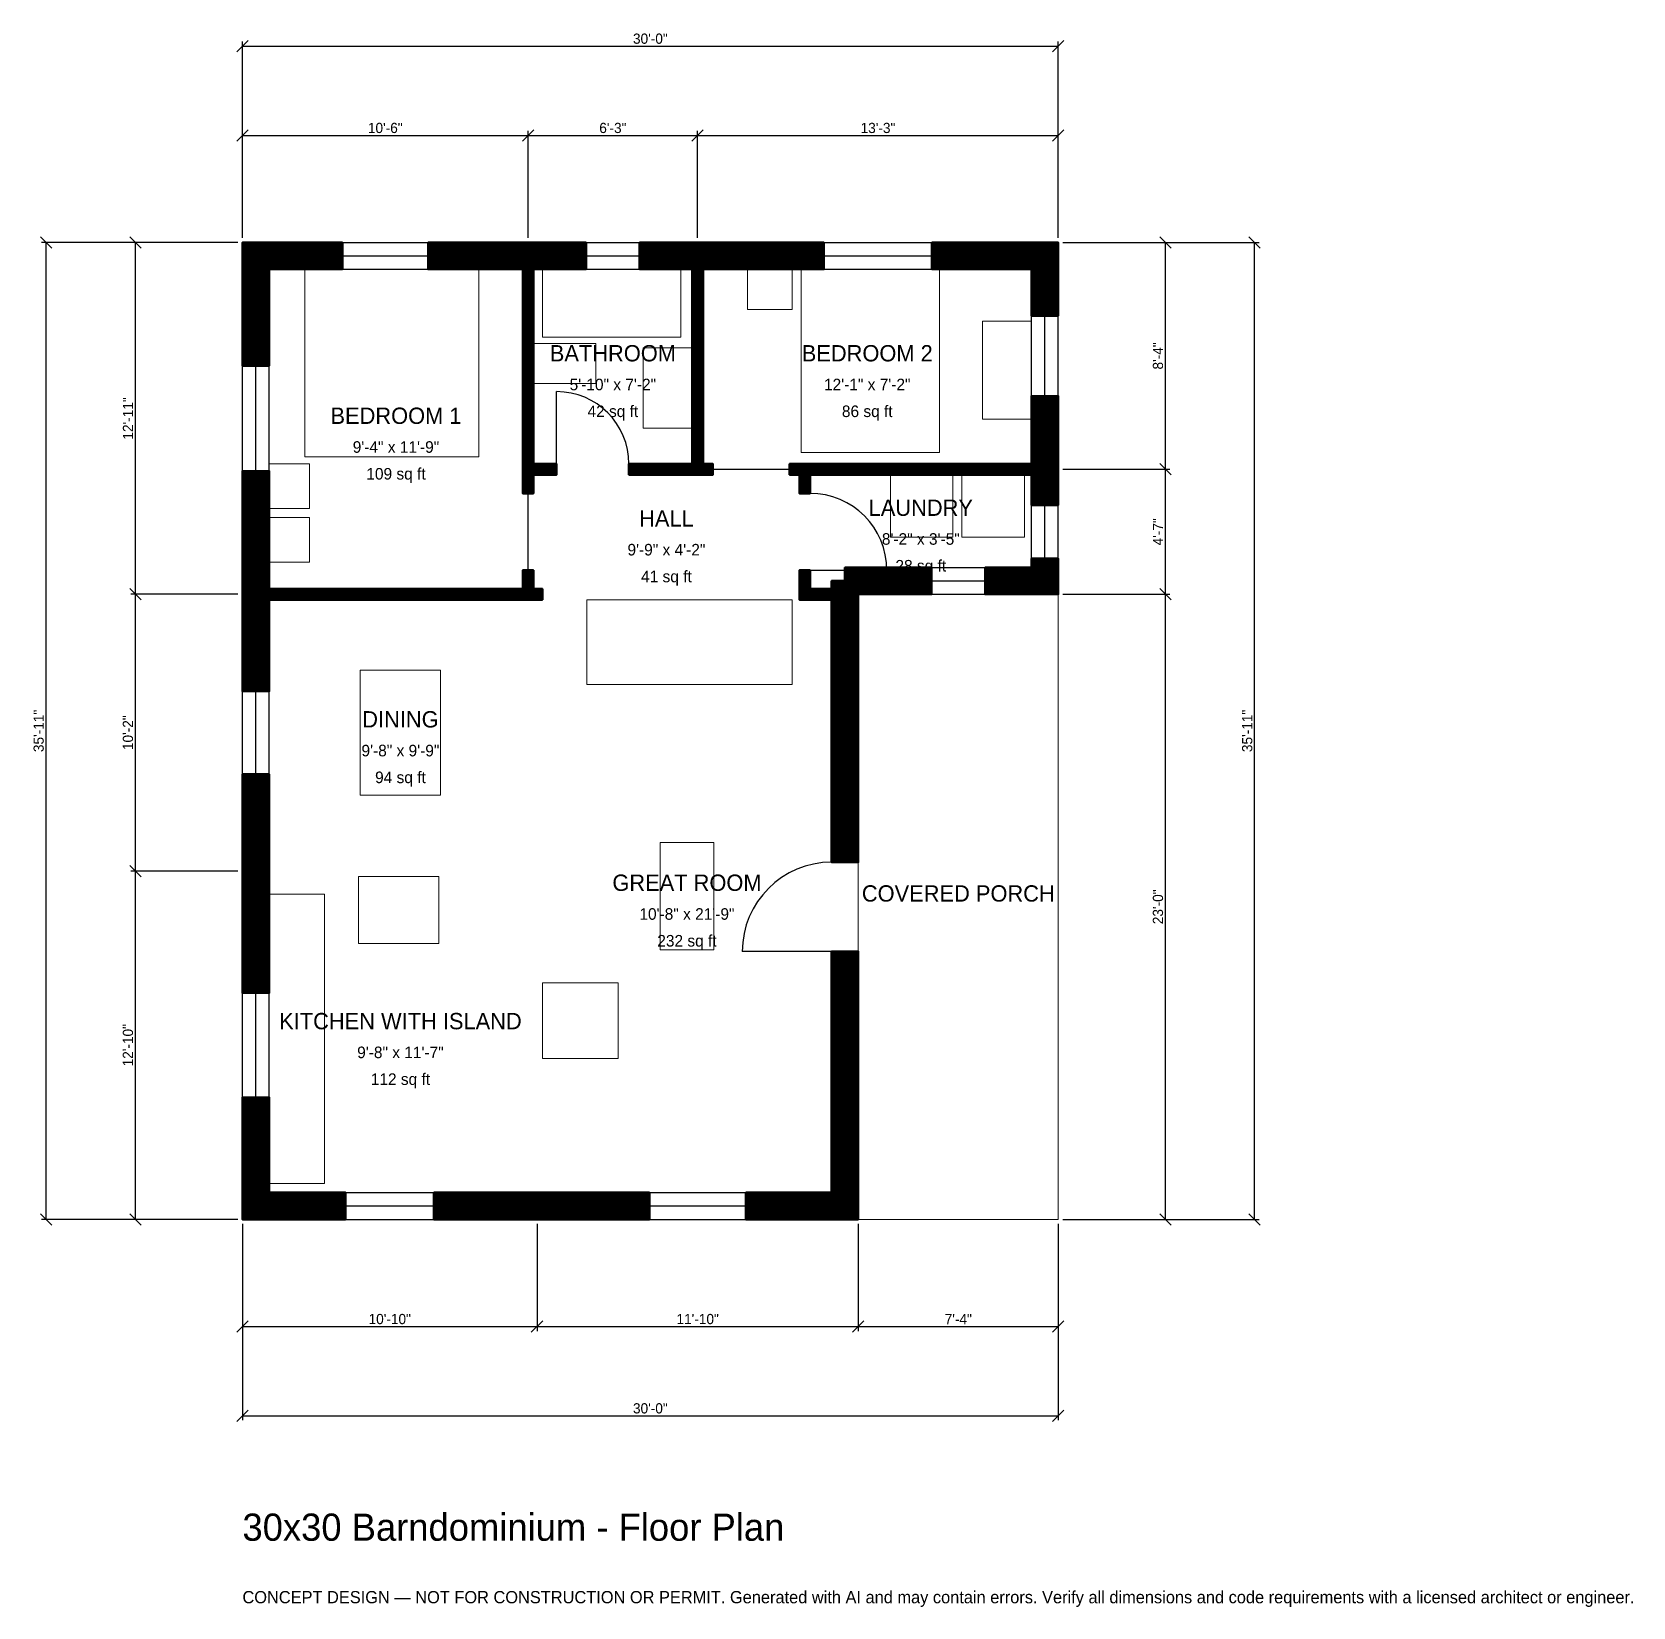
# Model space of a CAD drawing. Header units: inches. Extents: x -93 to 613, y -171 to 524.
import ezdxf
from ezdxf.enums import TextEntityAlignment as Align

# ---------------------------------------------------------------- set-up
doc = ezdxf.new("R2010")
doc.units = ezdxf.units.IN
doc.header["$MEASUREMENT"] = 0
doc.linetypes.add('DASHED', pattern=[0.6, 0.5, -0.1])
for name, color, linetype, lineweight in [('A-ANNO-DIMS', 1, 'Continuous', 13), ('A-ANNO-TEXT', 7, 'Continuous', 18), ('A-AREA-IDEN', 7, 'Continuous', 18), ('A-DOOR', 2, 'Continuous', 25), ('A-FLOR-FIXT', 9, 'Continuous', 13), ('A-FURN', 9, 'Continuous', 13), ('A-GLAZ', 4, 'Continuous', 25), ('A-SITE-PAVE', 8, 'Continuous', 13), ('A-WALL', 7, 'Continuous', 50), ('A-WALL-PATT', 8, 'Continuous', 13)]:
    doc.layers.add(name, color=color, linetype=linetype, lineweight=lineweight)
doc.dimstyles.new('PLAN', dxfattribs={"dimtxt": 4.5, "dimasz": 3, "dimexe": 2, "dimexo": 2, "dimgap": 1, "dimtad": 1, "dimdec": 0, "dimlunit": 4, "dimtsz": 2.5, "dimcen": 2.5, "dimclrd": 1, "dimclre": 1, "dimazin": 3, "dimtfac": 1, "dimtmove": 0, "dimatfit": 3})

msp = doc.modelspace()

# ---------------------------------------------------------------- hatches: boundary and pattern name
at = {"layer": 'A-WALL-PATT'}
h = msp.add_hatch(dxfattribs=at)
h.set_pattern_fill('ANSI31', color=8, scale=0.8)
h.paths.add_polyline_path([(0, 0), (0, 11.811), (0, 11.811), (0, 53.7402), (11.811, 53.7402), (11.811, 11.811), (45.4724, 11.811), (45.4724, 0), (11.811, 0), (11.811, 0), (0, 0), (0, 0), (0, 0)])
h.paths.add_polyline_path([(0, 147.6378), (0, 159.4488), (0, 196.2598), (11.811, 196.2598), (11.811, 159.4488), (11.811, 147.6378), (11.811, 99.8031), (0, 99.8031), (0, 147.6378)])
h.paths.add_polyline_path([(0, 269.685), (0, 273.2283), (0, 273.2283), (0, 277.9528), (0, 277.9528), (0, 281.4961), (0, 329.9213), (11.811, 329.9213), (11.811, 281.4961), (11.811, 277.9528), (123.622, 277.9528), (123.622, 286.2205), (128.3465, 286.2205), (128.3465, 277.9528), (132.2835, 277.9528), (132.2835, 273.2283), (128.3465, 273.2283), (123.622, 273.2283), (11.811, 273.2283), (11.811, 269.685), (11.811, 232.874), (0, 232.874), (0, 269.685)])
h.paths.add_polyline_path([(0, 418.8976), (0, 418.8976), (0, 430.7087), (0, 430.7087), (0, 430.7087), (11.811, 430.7087), (11.811, 430.7087), (44.0945, 430.7087), (44.0945, 418.8976), (11.811, 418.8976), (11.811, 376.378), (0, 376.378), (0, 418.8976)])
h.paths.add_polyline_path([(120.0787, 430.7087), (120.0787, 430.7087), (123.622, 430.7087), (123.622, 430.7087), (128.3465, 430.7087), (128.3465, 430.7087), (151.5748, 430.7087), (151.5748, 418.8976), (131.8898, 418.8976), (131.8898, 418.8976), (128.3465, 418.8976), (128.3465, 333.0709), (138.5827, 333.0709), (138.5827, 328.3465), (128.3465, 328.3465), (128.3465, 320.0787), (123.622, 320.0787), (123.622, 328.3465), (123.622, 333.0709), (123.622, 418.8976), (81.8898, 418.8976), (81.8898, 430.7087), (120.0787, 430.7087)])
h.paths.add_polyline_path([(194.8819, 430.7087), (198.4252, 430.7087), (198.4252, 430.7087), (203.1496, 430.7087), (203.1496, 430.7087), (206.6929, 430.7087), (256.4961, 430.7087), (256.4961, 418.8976), (206.6929, 418.8976), (203.1496, 418.8976), (203.1496, 333.0709), (207.4803, 333.0709), (207.4803, 328.3465), (203.1496, 328.3465), (198.4252, 328.3465), (170.4724, 328.3465), (170.4724, 333.0709), (198.4252, 333.0709), (198.4252, 418.8976), (194.8819, 418.8976), (175.1969, 418.8976), (175.1969, 430.7087), (194.8819, 430.7087)])
h.paths.add_polyline_path([(348.0315, 430.7087), (348.0315, 430.7087), (359.8425, 430.7087), (359.8425, 430.7087), (359.8426, 430.7087), (359.8426, 418.8976), (359.8425, 418.8976), (359.8425, 398.4252), (348.0315, 398.4252), (348.0315, 418.8976), (304.1339, 418.8976), (304.1339, 430.7087), (348.0315, 430.7087)])
h.paths.add_polyline_path([(359.8425, 336.6142), (359.8425, 333.0709), (359.8426, 333.0709), (359.8426, 328.3465), (359.8425, 328.3465), (359.8425, 324.8031), (359.8425, 314.9606), (348.0315, 314.9606), (348.0315, 324.8031), (348.0315, 328.3465), (250.3937, 328.3465), (250.3937, 320.0787), (245.6693, 320.0787), (245.6693, 328.3465), (245.6693, 328.3465), (241.3386, 328.3465), (241.3386, 333.0709), (245.6693, 333.0709), (245.6693, 333.0709), (250.3937, 333.0709), (348.0315, 333.0709), (348.0315, 336.6142), (348.0315, 362.9921), (359.8425, 362.9921), (359.8425, 336.6142)])
h.paths.add_polyline_path([(359.8425, 287.4016), (359.8426, 287.4016), (359.8426, 275.5906), (359.8425, 275.5906), (359.8425, 275.5905), (348.0315, 275.5905), (348.0315, 275.5906), (327.5591, 275.5906), (327.5591, 287.4016), (348.0315, 287.4016), (348.0315, 291.3386), (359.8425, 291.3386), (359.8425, 287.4016)])
h.paths.add_polyline_path([(274.0157, 275.5906), (274.0157, 275.5905), (271.6536, 275.5905), (271.6536, 273.2283), (271.6535, 273.2283), (271.6535, 157.4803), (259.8425, 157.4803), (259.8425, 273.2283), (250.3937, 273.2283), (245.6693, 273.2283), (245.6693, 273.2283), (245.6693, 277.9528), (245.6693, 277.9528), (245.6693, 286.2205), (250.3937, 286.2205), (250.3937, 277.9528), (259.8425, 277.9528), (259.8425, 281.4961), (265.748, 281.4961), (265.748, 287.4016), (303.937, 287.4016), (303.937, 275.5906), (274.0157, 275.5906)])
h.paths.add_polyline_path([(271.6535, 11.811), (271.6536, 11.811), (271.6536, 0), (271.6535, 0), (271.6535, 0), (259.8425, 0), (259.8425, 0), (222.0472, 0), (222.0472, 11.811), (259.8425, 11.811), (259.8425, 118.1102), (271.6535, 118.1102), (271.6535, 11.811)])
h.paths.add_polyline_path([(135.8268, 0), (124.0157, 0), (84.4488, 0), (84.4488, 11.811), (124.0157, 11.811), (135.8268, 11.811), (179.5276, 11.811), (179.5276, 0), (135.8268, 0)])

# ---------------------------------------------------------------- linework, layer by layer
at = {"layer": 'A-DOOR'}
for p, q in [((138.5827, 333.0709), (138.5827, 364.9606)), ((207.4803, 330.7087), (241.3386, 330.7087)), ((125.9843, 286.2205), (125.9843, 320.0787)), ((250.3937, 286.2205), (284.252, 286.2205)), ((259.8425, 118.1102), (220.4724, 118.1102))]:
    msp.add_line(p, q, dxfattribs=at)
for centre, radius, start, end in [((138.5827, 333.0709), 31.8898, 0, 90), ((250.3937, 286.2205), 33.8583, 0, 90), ((259.8425, 118.1102), 39.3701, 90, 180)]:
    msp.add_arc(centre, radius, start, end, dxfattribs=at)
at = {"layer": 'A-FLOR-FIXT'}
for points in [[(132.2835, 388.9764), (193.3071, 388.9764), (193.3071, 418.8976), (132.2835, 418.8976)], [(128.3465, 368.5039), (155.9055, 368.5039), (155.9055, 386.2205), (128.3465, 386.2205)], [(176.7717, 348.8189), (198.4252, 348.8189), (198.4252, 384.252), (176.7717, 384.252)], [(11.811, 15.748), (36.2205, 15.748), (36.2205, 143.3071), (11.811, 143.3071)]]:
    msp.add_lwpolyline(points, close=True, dxfattribs=at)
at = {"layer": 'A-FURN'}
for points in [[(27.5591, 336.2205), (104.3307, 336.2205), (104.3307, 418.8976), (27.5591, 418.8976)], [(222.8346, 401.1811), (242.5197, 401.1811), (242.5197, 418.8976), (222.8346, 418.8976)], [(246.4567, 338.189), (307.4803, 338.189), (307.4803, 418.8976), (246.4567, 418.8976)], [(326.378, 352.7559), (348.0315, 352.7559), (348.0315, 396.063), (326.378, 396.063)], [(11.811, 313.3858), (29.5276, 313.3858), (29.5276, 333.0709), (11.811, 333.0709)], [(285.8268, 300.7874), (313.3858, 300.7874), (313.3858, 328.3465), (285.8268, 328.3465)], [(317.3228, 300.7874), (344.8819, 300.7874), (344.8819, 328.3465), (317.3228, 328.3465)], [(11.811, 289.7638), (29.5276, 289.7638), (29.5276, 309.4488), (11.811, 309.4488)], [(151.9685, 235.8268), (242.5197, 235.8268), (242.5197, 273.2283), (151.9685, 273.2283)], [(51.9685, 187.0079), (87.4016, 187.0079), (87.4016, 242.126), (51.9685, 242.126)], [(184.252, 118.8976), (207.874, 118.8976), (207.874, 166.1417), (184.252, 166.1417)], [(51.1811, 121.6535), (86.6142, 121.6535), (86.6142, 151.1811), (51.1811, 151.1811)], [(132.2835, 70.8661), (165.748, 70.8661), (165.748, 104.3307), (132.2835, 104.3307)]]:
    msp.add_lwpolyline(points, close=True, dxfattribs=at)
at = {"layer": 'A-GLAZ'}
for p, q in [((44.0945, 430.7087), (81.8898, 430.7087)), ((44.0945, 424.8031), (81.8898, 424.8031)), ((151.5748, 430.7087), (175.1969, 430.7087)), ((151.5748, 424.8031), (175.1969, 424.8031)), ((256.4961, 430.7087), (304.1339, 430.7087)), ((256.4961, 424.8031), (304.1339, 424.8031)), ((44.0945, 418.8976), (81.8898, 418.8976)), ((151.5748, 418.8976), (175.1969, 418.8976)), ((256.4961, 418.8976), (304.1339, 418.8976)), ((348.0315, 362.9921), (348.0315, 398.4252)), ((353.937, 362.9921), (353.937, 398.4252)), ((359.8425, 362.9921), (359.8425, 398.4252)), ((0, 329.9213), (0, 376.378)), ((5.9055, 329.9213), (5.9055, 376.378)), ((11.811, 329.9213), (11.811, 376.378)), ((348.0315, 291.3386), (348.0315, 314.9606)), ((353.937, 291.3386), (353.937, 314.9606)), ((359.8425, 291.3386), (359.8425, 314.9606)), ((303.937, 287.4016), (327.5591, 287.4016)), ((303.937, 281.4961), (327.5591, 281.4961)), ((303.937, 275.5906), (327.5591, 275.5906)), ((0, 196.2598), (0, 232.874)), ((5.9055, 196.2598), (5.9055, 232.874)), ((11.811, 196.2598), (11.811, 232.874)), ((0, 53.7402), (0, 99.8031)), ((5.9055, 53.7402), (5.9055, 99.8031)), ((11.811, 53.7402), (11.811, 99.8031)), ((45.4724, 11.811), (84.4488, 11.811)), ((179.5276, 11.811), (222.0472, 11.811)), ((45.4724, 5.9055), (84.4488, 5.9055)), ((45.4724, 0), (84.4488, 0)), ((179.5276, 5.9055), (222.0472, 5.9055)), ((179.5276, 0), (222.0472, 0))]:
    msp.add_line(p, q, dxfattribs=at)
at = {"layer": 'A-SITE-PAVE', "linetype": 'DASHED'}
msp.add_lwpolyline([(271.6535, 0), (359.8425, 0), (359.8425, 275.5906), (271.6535, 275.5906)], close=True, dxfattribs=at)
at = {"layer": 'A-WALL'}
for points in [[(0, 418.8976), (0, 418.8976), (0, 430.7087), (0, 430.7087), (0, 430.7087), (11.811, 430.7087), (11.811, 430.7087), (44.0945, 430.7087), (44.0945, 418.8976), (11.811, 418.8976), (11.811, 376.378), (0, 376.378), (0, 418.8976)], [(120.0787, 430.7087), (120.0787, 430.7087), (123.622, 430.7087), (123.622, 430.7087), (128.3465, 430.7087), (128.3465, 430.7087), (151.5748, 430.7087), (151.5748, 418.8976), (131.8898, 418.8976), (131.8898, 418.8976), (128.3465, 418.8976), (128.3465, 333.0709), (138.5827, 333.0709), (138.5827, 328.3465), (128.3465, 328.3465), (128.3465, 320.0787), (123.622, 320.0787), (123.622, 328.3465), (123.622, 333.0709), (123.622, 418.8976), (81.8898, 418.8976), (81.8898, 430.7087), (120.0787, 430.7087)], [(194.8819, 430.7087), (198.4252, 430.7087), (198.4252, 430.7087), (203.1496, 430.7087), (203.1496, 430.7087), (206.6929, 430.7087), (256.4961, 430.7087), (256.4961, 418.8976), (206.6929, 418.8976), (203.1496, 418.8976), (203.1496, 333.0709), (207.4803, 333.0709), (207.4803, 328.3465), (203.1496, 328.3465), (198.4252, 328.3465), (170.4724, 328.3465), (170.4724, 333.0709), (198.4252, 333.0709), (198.4252, 418.8976), (194.8819, 418.8976), (175.1969, 418.8976), (175.1969, 430.7087), (194.8819, 430.7087)], [(348.0315, 430.7087), (348.0315, 430.7087), (359.8425, 430.7087), (359.8425, 430.7087), (359.8426, 430.7087), (359.8426, 418.8976), (359.8425, 418.8976), (359.8425, 398.4252), (348.0315, 398.4252), (348.0315, 418.8976), (304.1339, 418.8976), (304.1339, 430.7087), (348.0315, 430.7087)], [(359.8425, 336.6142), (359.8425, 333.0709), (359.8426, 333.0709), (359.8426, 328.3465), (359.8425, 328.3465), (359.8425, 324.8031), (359.8425, 314.9606), (348.0315, 314.9606), (348.0315, 324.8031), (348.0315, 328.3465), (250.3937, 328.3465), (250.3937, 320.0787), (245.6693, 320.0787), (245.6693, 328.3465), (245.6693, 328.3465), (241.3386, 328.3465), (241.3386, 333.0709), (245.6693, 333.0709), (245.6693, 333.0709), (250.3937, 333.0709), (348.0315, 333.0709), (348.0315, 336.6142), (348.0315, 362.9921), (359.8425, 362.9921), (359.8425, 336.6142)], [(0, 269.685), (0, 273.2283), (0, 273.2283), (0, 277.9528), (0, 277.9528), (0, 281.4961), (0, 329.9213), (11.811, 329.9213), (11.811, 281.4961), (11.811, 277.9528), (123.622, 277.9528), (123.622, 286.2205), (128.3465, 286.2205), (128.3465, 277.9528), (132.2835, 277.9528), (132.2835, 273.2283), (128.3465, 273.2283), (123.622, 273.2283), (11.811, 273.2283), (11.811, 269.685), (11.811, 232.874), (0, 232.874), (0, 269.685)], [(359.8425, 287.4016), (359.8426, 287.4016), (359.8426, 275.5906), (359.8425, 275.5906), (359.8425, 275.5905), (348.0315, 275.5905), (348.0315, 275.5906), (327.5591, 275.5906), (327.5591, 287.4016), (348.0315, 287.4016), (348.0315, 291.3386), (359.8425, 291.3386), (359.8425, 287.4016)], [(274.0157, 275.5906), (274.0157, 275.5905), (271.6536, 275.5905), (271.6536, 273.2283), (271.6535, 273.2283), (271.6535, 157.4803), (259.8425, 157.4803), (259.8425, 273.2283), (250.3937, 273.2283), (245.6693, 273.2283), (245.6693, 273.2283), (245.6693, 277.9528), (245.6693, 277.9528), (245.6693, 286.2205), (250.3937, 286.2205), (250.3937, 277.9528), (259.8425, 277.9528), (259.8425, 281.4961), (265.748, 281.4961), (265.748, 287.4016), (303.937, 287.4016), (303.937, 275.5906), (274.0157, 275.5906)], [(0, 147.6378), (0, 159.4488), (0, 196.2598), (11.811, 196.2598), (11.811, 159.4488), (11.811, 147.6378), (11.811, 99.8031), (0, 99.8031), (0, 147.6378)], [(271.6535, 11.811), (271.6536, 11.811), (271.6536, 0), (271.6535, 0), (271.6535, 0), (259.8425, 0), (259.8425, 0), (222.0472, 0), (222.0472, 11.811), (259.8425, 11.811), (259.8425, 118.1102), (271.6535, 118.1102), (271.6535, 11.811)], [(0, 0), (0, 11.811), (0, 11.811), (0, 53.7402), (11.811, 53.7402), (11.811, 11.811), (45.4724, 11.811), (45.4724, 0), (11.811, 0), (11.811, 0), (0, 0), (0, 0), (0, 0)], [(135.8268, 0), (124.0157, 0), (84.4488, 0), (84.4488, 11.811), (124.0157, 11.811), (135.8268, 11.811), (179.5276, 11.811), (179.5276, 0), (135.8268, 0)]]:
    msp.add_lwpolyline(points, close=True, dxfattribs=at)

# ---------------------------------------------------------------- texts
at = {"layer": 'A-ANNO-TEXT'}
for s, height, p in [('30x30 Barndominium - Floor Plan', 12, (0, -141.7323)), ('CONCEPT DESIGN — NOT FOR CONSTRUCTION OR PERMIT. Generated with AI and may contain errors. Verify all dimensions and code requirements with a licensed architect or engineer.', 5.4, (0, -169.2913))]:
    msp.add_text(s, height=height, dxfattribs=at).set_placement(p)
at = {"layer": 'A-AREA-IDEN'}
for s, height, p in [('BATHROOM', 7.2, (163.3858, 381.8898)), ('BEDROOM 2', 7.2, (275.5906, 381.8898)), ('5\'-10" x 7\'-2"', 5.1, (163.3858, 368.1102)), ('12\'-1" x 7\'-2"', 5.1, (275.5906, 368.1102)), ('BEDROOM 1', 7.2, (67.7165, 354.3307)), ('42 sq ft', 5.1, (163.3858, 356.2992)), ('86 sq ft', 5.1, (275.5906, 356.2992)), ('9\'-4" x 11\'-9"', 5.1, (67.7165, 340.5512)), ('109 sq ft', 5.1, (67.7165, 328.7402)), ('HALL', 7.2, (187.0079, 309.0551)), ('LAUNDRY', 7.2, (299.2126, 313.7795)), ('9\'-9" x 4\'-2"', 5.1, (187.0079, 295.2756)), ('8\'-2" x 3\'-5"', 5.1, (299.2126, 300)), ('28 sq ft', 5.1, (299.2126, 288.189)), ('41 sq ft', 5.1, (187.0079, 283.4646)), ('DINING', 7.2, (69.685, 220.4724)), ('9\'-8" x 9\'-9"', 5.1, (69.685, 206.6929)), ('94 sq ft', 5.1, (69.685, 194.8819)), ('GREAT ROOM', 7.2, (196.063, 148.4252)), ('COVERED PORCH', 7.2, (315.748, 143.7008)), ('10\'-8" x 21\'-9"', 5.1, (196.063, 134.6457)), ('232 sq ft', 5.1, (196.063, 122.8346)), ('KITCHEN WITH ISLAND', 7.2, (69.685, 87.4016)), ('9\'-8" x 11\'-7"', 5.1, (69.685, 73.622)), ('112 sq ft', 5.1, (69.685, 61.811))]:
    msp.add_text(s, height=height, dxfattribs=at).set_placement(p, align=Align.MIDDLE_CENTER)

# ---------------------------------------------------------------- dimensions: what is measured, and where the dimension line sits
at = {"layer": 'A-ANNO-DIMS'}
for base, p1, p2, text in [((0, 517.3228), (0, 430.7087), (359.8425, 430.7087), '30\'-0"'), ((0, 477.9528), (0, 430.7087), (125.9843, 430.7087), '10\'-6"'), ((125.9843, 477.9528), (125.9843, 430.7087), (200.7874, 430.7087), '6\'-3"'), ((200.7874, 477.9528), (200.7874, 430.7087), (359.8425, 430.7087), '13\'-3"'), ((0, -47.2441), (0, 0), (129.9213, 0), '10\'-10"'), ((0, -86.6142), (0, 0), (359.8425, 0), '30\'-0"'), ((129.9213, -47.2441), (129.9213, 0), (271.6535, 0), '11\'-10"'), ((271.6535, -47.2441), (271.6535, 0), (359.8425, 0), '7\'-4"')]:
    msp.add_linear_dim(base=base, p1=p1, p2=p2, text=text, dimstyle='PLAN', dxfattribs=at).render()
for base, p1, p2, text in [((-86.6142, 0), (0, 0), (0, 430.7087), '35\'-11"'), ((-47.2441, 275.5906), (0, 275.5906), (0, 430.7087), '12\'-11"'), ((407.0866, 330.7087), (359.8425, 330.7087), (359.8425, 430.7087), '8\'-4"'), ((446.4567, 0), (359.8425, 0), (359.8425, 430.7087), '35\'-11"'), ((407.0866, 275.5906), (359.8425, 275.5906), (359.8425, 330.7087), '4\'-7"'), ((-47.2441, 153.5433), (0, 153.5433), (0, 275.5906), '10\'-2"'), ((407.0866, 0), (359.8425, 0), (359.8425, 275.5906), '23\'-0"'), ((-47.2441, 0), (0, 0), (0, 153.5433), '12\'-10"')]:
    msp.add_linear_dim(base=base, p1=p1, p2=p2, angle=90, text=text, dimstyle='PLAN', dxfattribs=at).render()

doc.saveas('drawing.dxf')
